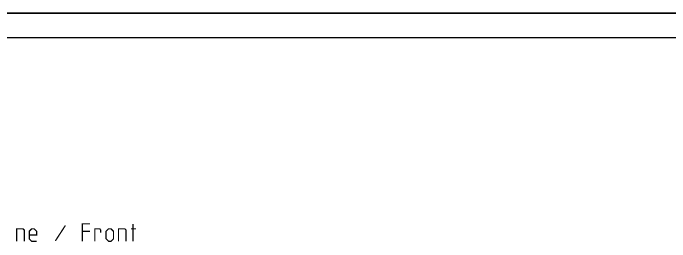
# Model space of a CAD drawing. Extents: x 0 to 420, y 0 to 297.
# Drawn here: x 195.6 to 327.4, y 251 to 297 of the extents above; entities that cross this region are included whole.
import ezdxf

# ---------------------------------------------------------------- set-up
doc = ezdxf.new("R2010")
doc.units = 0
doc.header["$LTSCALE"] = 23.1
doc.layers.get('0').update_dxf_attribs({"linetype": 'CONTINUOUS'})
doc.layers.add('10300_FRONT_GERMAN_ENGLISH', color=7, linetype='CONTINUOUS')
doc.layers.add('90000_FRAME', color=7, linetype='CONTINUOUS')

msp = doc.modelspace()

# ---------------------------------------------------------------- linework, layer by layer
at = {"color": 7, "linetype": 'CONTINUOUS'}
msp.add_line((0, 297), (420, 297), dxfattribs=at)
at = {"layer": '10300_FRONT_GERMAN_ENGLISH', "color": 7, "linetype": 'CONTINUOUS', "const_width": 0.25}
for points in [[(206.114, 254.3), (204.114, 251.216)], [(209.53, 251.133), (209.53, 254.633), (211.03, 254.633)], [(219.697, 251.133), (219.697, 254.633)], [(196.364, 251.133), (196.364, 253.633), (197.614, 253.633), (197.864, 253.383), (197.864, 251.133)], [(200.364, 251.133), (199.364, 251.133), (198.864, 251.633), (198.864, 253.133), (199.364, 253.633), (199.864, 253.633), (200.364, 253.133), (200.364, 252.383), (198.864, 252.383)], [(211.03, 253.133), (209.53, 253.133)], [(212.03, 251.133), (212.03, 253.633), (213.03, 253.633), (213.197, 253.383), (213.197, 252.883)], [(214.28, 251.633), (214.28, 253.133), (214.78, 253.633), (215.28, 253.633), (215.78, 253.133), (215.78, 251.633), (215.28, 251.133), (214.78, 251.133), (214.28, 251.633)], [(216.78, 251.133), (216.78, 253.633), (218.03, 253.633), (218.28, 253.383), (218.28, 251.133)], [(219.28, 253.633), (220.28, 253.633)]]:
    msp.add_lwpolyline(points, dxfattribs=at)
at = {"layer": '90000_FRAME', "color": 7, "linetype": 'CONTINUOUS'}
for p, q in [((420, 297), (0, 297)), ((415, 292), (5, 292))]:
    msp.add_line(p, q, dxfattribs=at)

doc.saveas('drawing.dxf')
